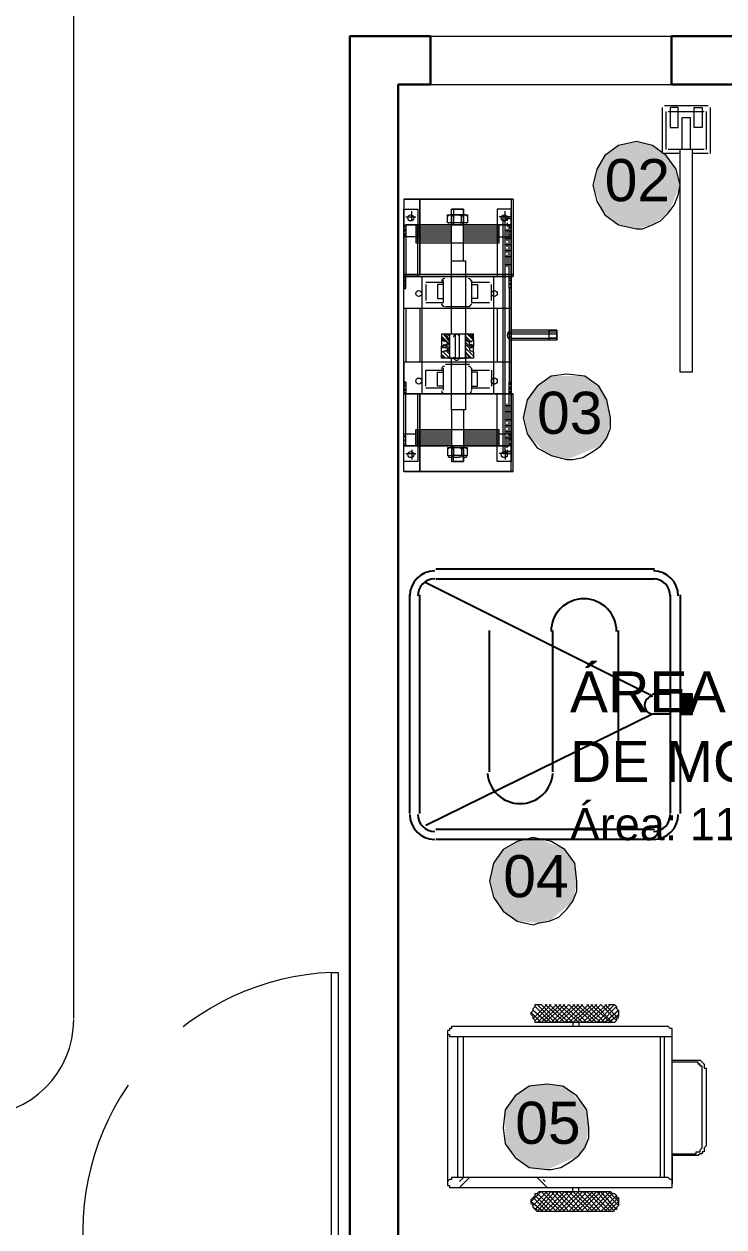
# Model space of a CAD drawing. Header units: metres. Extents: x 5 to 242, y -3 to 162.
# Drawn here: x 191.675 to 193.851, y 101.023 to 104.762 of the extents above; entities that cross this region are included whole.
import ezdxf

# ---------------------------------------------------------------- set-up
doc = ezdxf.new("R2010")
doc.units = ezdxf.units.M
doc.linetypes.add('IMPORT-Dashed _3_', pattern=[0.75, 0.5, -0.25])
doc.layers.add('1053_ARQ_BASE_MATADOURO_dwg', color=7, linetype='Continuous', lineweight=5, true_color=0x767676)
for name, color, linetype, lineweight in [('A-ESQ-PORTAS', 7, 'Continuous', 20), ('A-PAREDE', 7, 'Continuous', 30), ('A-PISO', 7, 'Continuous', 5), ('A-PROJEÇÃO', 7, 'IMPORT-Dashed _3_', 15), ('A-TEXTO1', 7, 'Continuous', 5), ('A-VISTA03', 7, 'Continuous', 9), ('PDF_Equip', 7, 'Continuous', 5), ('PDF_equip 1020', 7, 'Continuous', 5), ('PDF_EQUIPAMENTOS', 7, 'Continuous', 5), ('PDF_Text', 7, 'Continuous', 5)]:
    doc.layers.add(name, color=color, linetype=linetype, lineweight=lineweight)
doc.styles.add('Arial_15', font='arial.ttf', dxfattribs={"height": 0.1308})
doc.styles.add('Arial_2', font='arial.ttf', dxfattribs={"height": 0.1275})
doc.styles.add('Arial_3', font='arial.ttf', dxfattribs={"height": 0.1})

# ---------------------------------------------------------------- blocks, each defined once
blk = doc.blocks.new('1053_ARQ_BASE_MATADOURO_dwg_p1-4039614-TÉRREO 1_20')
at = {"layer": 'A-ESQ-PORTAS', "color": 253, "true_color": 0xaaaaaa, "flags": 128}
for points in [[(171.8782, 297.3746), (171.8782, 297.3446), (171.9133, 297.3446), (171.8782, 297.3446)], [(171.9133, 297.3446), (171.9133, 297.3346), (171.9233, 297.3346), (171.9233, 297.3446), (172.0282, 297.3446), (172.0282, 297.3746)], [(171.8782, 296.5146), (171.8782, 296.5446), (171.9133, 296.5446), (171.9133, 296.5546), (171.9233, 296.5546), (171.9233, 296.5446), (172.0282, 296.5446), (172.0282, 296.5146)]]:
    blk.add_lwpolyline(points, dxfattribs=at)
blk.add_lwpolyline([(171.0382, 297.3377), (171.8782, 297.3377), (171.8782, 297.3177), (171.0382, 297.3177)], close=True, dxfattribs=at)
at = {"layer": 'A-ESQ-PORTAS', "color": 253, "true_color": 0xaaaaaa}
for start, end in [(0, 180), (180, 0)]:
    blk.add_arc((171.8769, 297.3414), 0.003, start, end, dxfattribs=at)
at = {"layer": 'A-PISO', "color": 253, "true_color": 0xaaaaaa}
blk.add_line((172.0282, 297.3446), (172.0282, 296.5446), dxfattribs=at)
at = {"layer": 'A-PROJEÇÃO', "color": 253, "true_color": 0xaaaaaa}
for p, q in [((171.8782, 297.3446), (171.8782, 296.5446)), ((171.9032, 297.3446), (171.9032, 296.5446))]:
    blk.add_line(p, q, dxfattribs=at)
blk.add_arc((171.8447, 297.351), 0.807, 182.3587, 272.3818, dxfattribs=at)
blk = doc.blocks.new('1053_ARQ_BASE_MATADOURO_dwg_arq geral tgov-4039641-TÉRREO 1_20')
at = {"layer": 'A-PAREDE', "color": 253, "true_color": 0xaaaaaa, "flags": 128}
blk.add_lwpolyline([(36.7296, 17.6382), (38.1796, 17.6382), (38.1796, 16.9932), (38.3296, 16.9932), (38.3296, 17.7882), (36.7296, 17.7882), (36.2296, 17.7882), (36.2296, 21.3882), (36.3296, 21.3882), (36.3296, 21.5382), (36.0796, 21.5382), (36.0796, 17.6382)], dxfattribs=at)
blk.add_lwpolyline([(42.6296, 17.6382), (42.6296, 17.7882), (39.4796, 17.7882), (39.4796, 21.3882), (41.7796, 21.3882), (41.7796, 21.5382), (37.0796, 21.5382), (37.0796, 21.3882), (39.3296, 21.3882), (39.3296, 17.7882), (39.3296, 17.6382)], close=True, dxfattribs=at)
at = {"layer": 'A-VISTA03', "color": 253, "true_color": 0xaaaaaa}
for p, q in [((36.3296, 21.5382), (37.0796, 21.5382)), ((36.3296, 21.3882), (37.0796, 21.3882))]:
    blk.add_line(p, q, dxfattribs=at)
at = {"rotation": 269.9999999999996}
blk.add_blockref('1053_ARQ_BASE_MATADOURO_dwg_p1-4039614-TÉRREO 1_20', (-261.295, 189.6664), dxfattribs=at)
at = {"layer": 'A-TEXTO1', "attachment_point": 1, "line_spacing_factor": 0.941778}
for s, insert, char_height, width, style in [('ÁREA DE COZIMENTO', (36.7634, 19.5636), 0.1275, 2.266488, 'Arial_2'), ('DE MOCOTÓ E CABEÇAS', (36.7634, 19.3476), 0.1275, 2.586481, 'Arial_2'), ('Área: 11.16m²', (36.7634, 19.139), 0.1, 1.057761, 'Arial_3')]:
    blk.add_mtext(s, dxfattribs=dict(at, insert=insert, char_height=char_height, width=width, style=style))
blk = doc.blocks.new('1053_ARQ_BASE_MATADOURO_dwg_ARQ GALPAO TGOV-4039645-TÉRREO 1_20')
at = {"layer": 'PDF_Text', "true_color": 0xe2e2e2}
h = blk.add_hatch(color=254, dxfattribs=at)
h.paths.add_polyline_path([(-5.3725, 8.1591), (-5.2736, 8.2024), (-5.255, 8.2271), (-5.2427, 8.2889), (-5.2489, 8.3446), (-5.2983, 8.4011), (-5.323, 8.4188), (-5.3725, 8.425), (-5.4281, 8.4188), (-5.4714, 8.3879), (-5.5023, 8.3446), (-5.5023, 8.2395), (-5.4541, 8.1838), (-5.4281, 8.1653)])
h.paths.add_polyline_path([(-5.3972, 8.9257), (-5.3601, 8.936), (-5.2921, 8.9937), (-5.2798, 9.0556), (-5.2912, 9.1186), (-5.3169, 9.1545), (-5.3972, 9.1875), (-5.4158, 9.1916), (-5.4652, 9.1792), (-5.5085, 9.1545), (-5.5394, 9.1112), (-5.5518, 9.0556), (-5.5394, 9.0061), (-5.5085, 8.9628), (-5.4652, 8.9319)])
h.paths.add_polyline_path([(-3.3076, 9.9026), (-3.2334, 9.9273), (-3.1778, 10.0077), (-3.1778, 10.0633), (-3.1901, 10.0967), (-3.2148, 10.1313), (-3.2581, 10.1622), (-3.3076, 10.1746), (-3.3632, 10.1622), (-3.4065, 10.1313), (-3.4374, 10.088), (-3.4436, 10.0386), (-3.4374, 9.9829), (-3.4065, 9.9458), (-3.3632, 9.9149)])
h.paths.add_polyline_path([(-5.3107, 10.3662), (-5.2056, 10.4095), (-5.187, 10.4342), (-5.1747, 10.4961), (-5.187, 10.5517), (-5.2118, 10.595), (-5.255, 10.6259), (-5.3601, 10.6259), (-5.4034, 10.595), (-5.4343, 10.5517), (-5.4467, 10.4961), (-5.4343, 10.4466), (-5.3818, 10.391), (-5.3601, 10.3786)])
h.paths.add_polyline_path([(-3.6229, 11.0834), (-3.5734, 11.0958), (-3.4992, 11.1576), (-3.4869, 11.2194), (-3.4931, 11.2689), (-3.524, 11.3121), (-3.5734, 11.3444), (-3.6312, 11.3533), (-3.6723, 11.343), (-3.7156, 11.3121), (-3.7465, 11.2689), (-3.7589, 11.2194), (-3.7465, 11.1699), (-3.7156, 11.1267), (-3.6723, 11.0958), (-3.6312, 11.0855)])
h.paths.add_polyline_path([(-5.0943, 11.0834), (-5.0448, 11.0958), (-4.9954, 11.1328), (-4.9583, 11.2194), (-4.9706, 11.2689), (-5.0016, 11.3121), (-5.0448, 11.343), (-5.0943, 11.3554), (-5.1499, 11.343), (-5.1932, 11.3121), (-5.2179, 11.2689), (-5.2303, 11.2194), (-5.1967, 11.1328), (-5.1932, 11.1267), (-5.1499, 11.0958)])
at = {"layer": 'PDF_Equip', "color": 253, "lineweight": 9, "true_color": 0xaaaaaa}
for p, q in [((-5.4158, 8.629), (-5.3725, 8.6723)), ((-5.3725, 8.6166), (-5.4158, 8.6537)), ((-5.4096, 8.6228), (-5.3601, 8.6723)), ((-5.4034, 8.6166), (-5.3416, 8.6723)), ((-5.3787, 8.6166), (-5.3169, 8.6723)), ((-5.2303, 8.6166), (-5.2921, 8.6723)), ((-5.2921, 8.6166), (-5.2303, 8.6723)), ((-5.2798, 8.6166), (-5.2179, 8.6723)), ((-5.1747, 8.6166), (-5.2365, 8.6723)), ((-5.2365, 8.6166), (-5.1747, 8.6723)), ((-5.1685, 8.6166), (-5.2241, 8.6723)), ((-5.1499, 8.629), (-5.1932, 8.6723)), ((-5.1809, 8.6166), (-5.1499, 8.6413)), ((-5.6816, 8.5919), (-5.6816, 8.1158)), ((-5.6507, 8.5733), (-5.6507, 8.1344)), ((-5.0201, 8.1344), (-5.0201, 8.5733)), ((-5.0077, 8.1344), (-5.0077, 8.5733)), ((-5.3787, 8.122), (-5.3849, 8.1282)), ((-5.3725, 8.0911), (-5.4158, 8.0478)), ((-5.4096, 8.0787), (-5.3601, 8.0293)), ((-5.4034, 8.0849), (-5.3416, 8.0293)), ((-5.3787, 8.0911), (-5.3169, 8.0293)), ((-5.2303, 8.0911), (-5.2921, 8.0293)), ((-5.2921, 8.0911), (-5.2303, 8.0293)), ((-5.2798, 8.0911), (-5.2179, 8.0293)), ((-5.1747, 8.0911), (-5.2365, 8.0293)), ((-5.2365, 8.0911), (-5.1747, 8.0293)), ((-5.1685, 8.0849), (-5.2241, 8.0293)), ((-5.4158, 8.0726), (-5.3725, 8.0293)), ((-5.4158, 8.0416), (-5.4034, 8.0355)), ((-5.1499, 8.0726), (-5.1932, 8.0293)), ((-5.1561, 8.0416), (-5.1623, 8.0355))]:
    blk.add_line(p, q, dxfattribs=at)
at = {"layer": 'PDF_Equip', "color": 253, "lineweight": 9, "true_color": 0xaaaaaa, "flags": 128}
for points in [[(-5.1809, 8.6723), (-5.1747, 8.6723), (-5.1685, 8.6723), (-5.1623, 8.6723), (-5.1561, 8.6661), (-5.1561, 8.6599), (-5.1499, 8.6537), (-5.1499, 8.6475), (-5.1499, 8.6413), (-5.1499, 8.6352), (-5.1561, 8.629), (-5.1561, 8.6228), (-5.1623, 8.6166), (-5.1685, 8.6166), (-5.1747, 8.6166), (-5.1809, 8.6166), (-5.3911, 8.6166), (-5.3972, 8.6166), (-5.4034, 8.6166), (-5.4096, 8.6166), (-5.4096, 8.6228), (-5.4158, 8.629), (-5.4158, 8.6352), (-5.422, 8.6413), (-5.422, 8.6475), (-5.4158, 8.6537), (-5.4158, 8.6599), (-5.4096, 8.6661), (-5.4096, 8.6723), (-5.4034, 8.6723), (-5.3972, 8.6723), (-5.3911, 8.6723), (-5.3354, 8.6166), (-5.2736, 8.6723)], [(-5.3292, 8.6723), (-5.3911, 8.6166), (-5.422, 8.6475)], [(-5.187, 8.6723), (-5.2489, 8.6166), (-5.3045, 8.6723), (-5.3601, 8.6166), (-5.4096, 8.6661)], [(-5.286, 8.6723), (-5.3478, 8.6166), (-5.4034, 8.6723)], [(-5.2612, 8.6723), (-5.3169, 8.6166), (-5.3787, 8.6723)], [(-5.2427, 8.6723), (-5.3045, 8.6166), (-5.3663, 8.6723)], [(-5.3478, 8.6723), (-5.2921, 8.6166), (-5.2921, 8.6042)], [(-5.3354, 8.6723), (-5.2736, 8.6166), (-5.2736, 8.6042)], [(-5.1561, 8.6228), (-5.2056, 8.6723), (-5.2612, 8.6166), (-5.323, 8.6723)], [(-5.1623, 8.6723), (-5.2179, 8.6166), (-5.2798, 8.6723)], [(-5.1561, 8.6661), (-5.2056, 8.6166), (-5.2674, 8.6723)], [(-5.1499, 8.6537), (-5.1932, 8.6166), (-5.2489, 8.6723)], [(-5.6445, 8.122), (-5.6322, 8.1344), (-5.6322, 8.5733)], [(-4.983, 8.4991), (-4.9088, 8.4991), (-4.9026, 8.4991), (-4.8965, 8.4991), (-4.8903, 8.493), (-4.8841, 8.4868), (-4.8841, 8.4806), (-4.8841, 8.4744), (-4.8779, 8.4744), (-4.8779, 8.2333), (-4.8841, 8.2271), (-4.8841, 8.2209), (-4.8841, 8.2148), (-4.8903, 8.2148), (-4.8903, 8.2086), (-4.8965, 8.2086), (-4.9026, 8.2024), (-4.9088, 8.2024), (-4.983, 8.2024), (-4.983, 8.1158), (-4.983, 8.5857)], [(-4.983, 8.2086), (-4.9088, 8.2086), (-4.9088, 8.2148), (-4.9026, 8.2148), (-4.8965, 8.2148), (-4.8965, 8.2209), (-4.8903, 8.2271), (-4.8903, 8.2333), (-4.8903, 8.4744), (-4.8903, 8.4806), (-4.8965, 8.4806), (-4.8965, 8.4868), (-4.9026, 8.4868), (-4.9026, 8.493), (-4.9088, 8.493), (-4.983, 8.493)], [(-5.3725, 8.1035), (-5.4034, 8.1344), (-5.6136, 8.1344), (-5.6445, 8.1035)], [(-5.2736, 8.0293), (-5.3354, 8.0911), (-5.3911, 8.0293), (-5.3972, 8.0293), (-5.4034, 8.0293), (-5.4096, 8.0355), (-5.4158, 8.0416), (-5.4158, 8.0478), (-5.422, 8.054), (-5.422, 8.0602), (-5.422, 8.0664), (-5.4158, 8.0726), (-5.4096, 8.0787), (-5.4096, 8.0849), (-5.4034, 8.0849), (-5.3972, 8.0911), (-5.3911, 8.0911), (-5.1809, 8.0911), (-5.1747, 8.0911), (-5.1685, 8.0849), (-5.1623, 8.0849), (-5.1561, 8.0787), (-5.1561, 8.0726), (-5.1499, 8.0726), (-5.1499, 8.0664), (-5.1499, 8.0602), (-5.1499, 8.054), (-5.1499, 8.0478), (-5.1561, 8.0416), (-5.1561, 8.0355), (-5.1623, 8.0355), (-5.1685, 8.0293), (-5.1747, 8.0293), (-5.1809, 8.0293), (-5.3911, 8.0293)], [(-5.3292, 8.0293), (-5.3911, 8.0911), (-5.422, 8.0602), (-5.3849, 8.0293)], [(-5.187, 8.0293), (-5.2489, 8.0911), (-5.3045, 8.0293), (-5.3601, 8.0911), (-5.4096, 8.0355)], [(-5.286, 8.0293), (-5.3478, 8.0911), (-5.4034, 8.0293)], [(-5.2612, 8.0293), (-5.3169, 8.0911), (-5.3787, 8.0293)], [(-5.2427, 8.0293), (-5.3045, 8.0911), (-5.3663, 8.0293)], [(-5.3478, 8.0293), (-5.2921, 8.0911), (-5.2921, 8.1035)], [(-5.3354, 8.0293), (-5.2736, 8.0911), (-5.2736, 8.1035)], [(-5.1561, 8.0787), (-5.2056, 8.0293), (-5.2612, 8.0911), (-5.323, 8.0293)], [(-5.1623, 8.0293), (-5.2179, 8.0911), (-5.2798, 8.0293)], [(-5.1561, 8.0355), (-5.2056, 8.0911), (-5.2674, 8.0293)], [(-5.1499, 8.0478), (-5.1932, 8.0911), (-5.2489, 8.0293)], [(-5.1809, 8.0911), (-5.1499, 8.0602), (-5.1809, 8.0293)]]:
    blk.add_lwpolyline(points, dxfattribs=at)
for points in [[(-4.9954, 8.6042), (-5.6631, 8.6042), (-5.6693, 8.6042), (-5.6693, 8.5981), (-5.6754, 8.5981), (-5.6754, 8.5919), (-5.6816, 8.5919), (-5.6816, 8.5857), (-5.6816, 8.5795), (-5.6754, 8.5795), (-5.6754, 8.5733), (-5.6693, 8.5733), (-5.6631, 8.5733), (-4.9954, 8.5733), (-4.9892, 8.5733), (-4.983, 8.5733), (-4.983, 8.5795), (-4.983, 8.5857), (-4.983, 8.5919), (-4.983, 8.5981), (-4.9892, 8.5981)], [(-4.9954, 8.1344), (-5.6631, 8.1344), (-5.6693, 8.1344), (-5.6693, 8.1282), (-5.6754, 8.1282), (-5.6816, 8.122), (-5.6816, 8.1158), (-5.6816, 8.1097), (-5.6754, 8.1097), (-5.6754, 8.1035), (-5.6693, 8.1035), (-5.6631, 8.1035), (-4.9954, 8.1035), (-4.9892, 8.1035), (-4.983, 8.1035), (-4.983, 8.1097), (-4.983, 8.1158), (-4.983, 8.122), (-4.983, 8.1282), (-4.9892, 8.1282)]]:
    blk.add_lwpolyline(points, close=True, dxfattribs=at)
at = {"layer": 'PDF_equip 1020', "color": 253, "true_color": 0xaaaaaa}
for p, q in [((-5.0139, 11.3183), (-5.0139, 11.4605)), ((-5.0077, 11.4667), (-4.8717, 11.4667)), ((-5.0016, 11.3307), (-5.0016, 11.4482)), ((-4.9954, 11.4482), (-4.8841, 11.4482)), ((-4.8779, 11.4482), (-4.8779, 11.3307)), ((-4.8655, 11.4605), (-4.8655, 11.3183)), ((-4.8841, 11.3307), (-4.9954, 11.3307)), ((-4.9583, 11.3183), (-5.0077, 11.3183)), ((-4.8717, 11.3183), (-4.9212, 11.3183)), ((-5.6631, 11.1452), (-5.6693, 11.1452)), ((-5.4838, 11.1761), (-5.4838, 10.9412)), ((-5.8115, 11.1205), (-5.7805, 11.1205)), ((-5.7929, 11.1081), (-5.7929, 11.139)), ((-5.626, 11.1267), (-5.6693, 11.1267)), ((-5.6631, 11.1019), (-5.6631, 11.1267)), ((-5.6383, 11.1019), (-5.6383, 11.1267)), ((-5.49, 11.1205), (-5.5209, 11.1205)), ((-5.5085, 10.3848), (-5.5085, 11.1205)), ((-5.5023, 11.1081), (-5.5023, 11.139)), ((-5.5023, 10.3848), (-5.5023, 11.1205)), ((-5.4838, 11.1143), (-5.5023, 11.1143)), ((-5.4962, 11.1205), (-5.4962, 11.1081)), ((-5.8176, 11.0958), (-5.8115, 11.0958)), ((-5.8176, 11.0896), (-5.8115, 11.0896)), ((-5.8176, 11.0648), (-5.8115, 11.071)), ((-5.7805, 11.0896), (-5.6693, 11.0896)), ((-5.7805, 11.0834), (-5.6693, 11.0834)), ((-5.7805, 11.0772), (-5.6693, 11.0772)), ((-5.7805, 11.071), (-5.6693, 11.071)), ((-5.7744, 10.935), (-5.7744, 11.0958)), ((-5.6322, 11.0896), (-5.5209, 11.0896)), ((-5.6322, 11.0834), (-5.5209, 11.0834)), ((-5.6322, 11.0772), (-5.5209, 11.0772)), ((-5.6322, 11.071), (-5.5209, 11.071)), ((-5.5147, 11.0958), (-5.5209, 11.0958)), ((-5.4838, 11.0958), (-5.5023, 11.0958)), ((-5.4962, 11.1019), (-5.4962, 11.0896)), ((-5.4838, 11.0896), (-5.49, 11.0958)), ((-5.4838, 11.0834), (-5.49, 11.0896)), ((-5.7805, 11.0648), (-5.6693, 11.0648)), ((-5.7805, 11.0587), (-5.6693, 11.0587)), ((-5.7805, 11.0525), (-5.6693, 11.0525)), ((-5.7805, 11.0463), (-5.6693, 11.0463)), ((-5.6322, 11.0648), (-5.5209, 11.0648)), ((-5.6322, 11.0587), (-5.5209, 11.0587)), ((-5.6322, 11.0525), (-5.5209, 11.0525)), ((-5.6322, 11.0463), (-5.5209, 11.0463)), ((-5.4838, 11.0525), (-5.5023, 11.0525)), ((-5.4838, 11.0339), (-5.5023, 11.0339)), ((-5.4962, 11.0277), (-5.4962, 11.0401)), ((-5.4838, 11.0648), (-5.49, 11.0648)), ((-5.4838, 11.0154), (-5.5023, 11.0154)), ((-5.4838, 10.9968), (-5.5023, 10.9968)), ((-5.4962, 11.0092), (-5.4962, 11.0216)), ((-5.4838, 10.9721), (-5.5023, 10.9721)), ((-5.7929, 10.935), (-5.7991, 10.935)), ((-5.7805, 10.935), (-5.7867, 10.935)), ((-5.762, 10.935), (-5.762, 10.5702)), ((-5.6136, 10.935), (-5.6878, 10.935)), ((-5.5394, 10.935), (-5.5394, 10.5702)), ((-5.5147, 10.935), (-5.5209, 10.935)), ((-5.4962, 10.935), (-5.5023, 10.935)), ((-5.4838, 10.9288), (-5.49, 10.9288)), ((-5.4838, 10.9226), (-5.49, 10.9226)), ((-5.8115, 10.9103), (-5.8176, 10.9103)), ((-5.8115, 10.9041), (-5.8176, 10.9041)), ((-5.694, 10.9165), (-5.7496, 10.9165)), ((-5.7496, 10.9103), (-5.7496, 10.8608)), ((-5.5518, 10.9165), (-5.6074, 10.9165)), ((-5.5456, 10.8608), (-5.5456, 10.9103)), ((-5.8115, 10.8361), (-5.8115, 10.6692)), ((-5.7682, 10.8361), (-5.7682, 10.6692)), ((-5.6878, 10.8423), (-5.6136, 10.8423)), ((-5.5271, 10.8361), (-5.5271, 10.6692)), ((-5.7002, 10.7495), (-5.6754, 10.7248)), ((-5.694, 10.7557), (-5.6754, 10.731)), ((-5.6878, 10.7557), (-5.6754, 10.7372)), ((-5.6569, 10.6815), (-5.6569, 10.7557)), ((-5.6569, 10.6877), (-5.6569, 10.7495)), ((-5.6445, 10.6815), (-5.6445, 10.7557)), ((-5.6445, 10.6877), (-5.6445, 10.7495)), ((-5.626, 10.7495), (-5.6074, 10.731)), ((-5.6074, 10.7557), (-5.6013, 10.7434)), ((-5.3416, 10.7557), (-5.4962, 10.7557)), ((-5.3416, 10.7619), (-5.4838, 10.7619)), ((-5.694, 10.7248), (-5.6754, 10.7063)), ((-5.6878, 10.7248), (-5.6754, 10.7124)), ((-5.6878, 10.7063), (-5.6754, 10.6939)), ((-5.626, 10.731), (-5.6074, 10.7124)), ((-5.6878, 10.663), (-5.6136, 10.663)), ((-5.626, 10.6877), (-5.6198, 10.6815)), ((-5.694, 10.5826), (-5.694, 10.6506)), ((-5.6074, 10.6506), (-5.6074, 10.5826)), ((-5.6074, 10.6444), (-5.5518, 10.6444)), ((-5.5456, 10.6444), (-5.5456, 10.595)), ((-5.8115, 10.6073), (-5.8176, 10.6073)), ((-5.8115, 10.6012), (-5.8176, 10.6012)), ((-5.8115, 10.595), (-5.8176, 10.595)), ((-5.694, 10.5888), (-5.7496, 10.5888)), ((-5.5518, 10.5888), (-5.6074, 10.5888)), ((-5.4838, 10.595), (-5.49, 10.5888)), ((-5.4838, 10.5888), (-5.49, 10.5826)), ((-5.6136, 10.5702), (-5.6878, 10.5702)), ((-5.5147, 10.5702), (-5.5209, 10.5702)), ((-5.4838, 10.5332), (-5.5023, 10.5332)), ((-5.4838, 10.5146), (-5.5023, 10.5146)), ((-5.4838, 10.4899), (-5.5023, 10.4899)), ((-5.4838, 10.4713), (-5.5023, 10.4713)), ((-5.4962, 10.4651), (-5.4962, 10.4775)), ((-5.7805, 10.4528), (-5.6693, 10.4528)), ((-5.7805, 10.4466), (-5.6693, 10.4466)), ((-5.7805, 10.4404), (-5.6693, 10.4404)), ((-5.7805, 10.4342), (-5.6693, 10.4342)), ((-5.6322, 10.4528), (-5.5209, 10.4528)), ((-5.6322, 10.4466), (-5.5209, 10.4466)), ((-5.6322, 10.4404), (-5.5209, 10.4404)), ((-5.6322, 10.4342), (-5.5209, 10.4342)), ((-5.4838, 10.4528), (-5.5023, 10.4528)), ((-5.4962, 10.4466), (-5.4962, 10.459)), ((-5.4838, 10.4404), (-5.49, 10.4404)), ((-5.8176, 10.4157), (-5.8115, 10.4157)), ((-5.7929, 10.3971), (-5.7929, 10.3662)), ((-5.7805, 10.4281), (-5.6693, 10.4281)), ((-5.7805, 10.4219), (-5.6693, 10.4219)), ((-5.7805, 10.4157), (-5.6693, 10.4157)), ((-5.6631, 10.4033), (-5.6631, 10.3786)), ((-5.6383, 10.4033), (-5.6383, 10.3786)), ((-5.6322, 10.4281), (-5.5209, 10.4281)), ((-5.6322, 10.4219), (-5.5209, 10.4219)), ((-5.6322, 10.4157), (-5.5209, 10.4157)), ((-5.4838, 10.4095), (-5.5023, 10.4095)), ((-5.5023, 10.3971), (-5.5023, 10.3662)), ((-5.4962, 10.3971), (-5.4962, 10.3848)), ((-5.8115, 10.3848), (-5.7805, 10.3848)), ((-5.626, 10.3786), (-5.6693, 10.3786)), ((-5.6631, 10.36), (-5.6693, 10.36)), ((-5.49, 10.3848), (-5.5209, 10.3848)), ((-5.4838, 10.391), (-5.5023, 10.391))]:
    blk.add_line(p, q, dxfattribs=at)
at = {"layer": 'PDF_equip 1020', "color": 253, "true_color": 0xaaaaaa, "flags": 128}
for points in [[(-4.9892, 11.3987), (-4.9645, 11.3987), (-4.9645, 11.4605), (-4.9892, 11.4605)], [(-4.8903, 11.3987), (-4.915, 11.3987), (-4.915, 11.4605), (-4.8903, 11.4605)], [(-5.7682, 11.1761), (-5.8176, 11.1761), (-5.8176, 10.9412), (-5.7682, 10.9412), (-5.7682, 11.1761), (-5.7682, 10.9412)], [(-5.8176, 11.0587), (-5.8176, 11.1452), (-5.7744, 11.1452), (-5.7744, 11.0587)], [(-5.4838, 11.0587), (-5.4838, 11.1452), (-5.5271, 11.1452), (-5.5271, 11.0587)], [(-5.6816, 11.1019), (-5.6816, 11.1267), (-5.6198, 11.1267), (-5.6198, 11.1019)], [(-5.4838, 11.1205), (-5.5085, 11.1205), (-5.4838, 11.1205), (-5.4838, 10.7681)], [(-5.7805, 11.0958), (-5.7805, 11.0401), (-5.5209, 11.0401), (-5.5209, 11.0958)], [(-5.5271, 11.0958), (-5.7744, 11.0958)], [(-5.7002, 10.7372), (-5.7002, 10.7186), (-5.6816, 10.7248), (-5.6816, 10.731)], [(-5.7002, 10.7001), (-5.7002, 10.7186), (-5.6816, 10.7124), (-5.6816, 10.7063)], [(-5.6013, 10.6877), (-5.626, 10.7124)], [(-5.7682, 10.3291), (-5.8176, 10.3291), (-5.8176, 10.5702), (-5.7682, 10.5702), (-5.7682, 10.3291), (-5.7682, 10.5702)], [(-5.4838, 10.4466), (-5.4838, 10.36), (-5.5271, 10.36), (-5.5271, 10.4466)], [(-5.49, 10.4466), (-5.4838, 10.4466)], [(-5.6816, 10.4033), (-5.6816, 10.3786), (-5.6198, 10.3786), (-5.6198, 10.4033)]]:
    blk.add_lwpolyline(points, close=True, dxfattribs=at)
for points in [[(-4.9521, 11.3307), (-4.9521, 11.4296), (-4.9274, 11.4296), (-4.9274, 11.3307)], [(-4.9212, 11.3307), (-4.9212, 10.6383), (-4.9583, 10.6383), (-4.9583, 11.3307)], [(-5.4776, 11.1761), (-5.8176, 11.1761), (-5.4776, 11.1761), (-5.4776, 10.935), (-5.4776, 10.9412), (-5.8176, 10.9412), (-5.8176, 10.935), (-5.4776, 10.935)], [(-5.6322, 10.9845), (-5.6322, 11.1452), (-5.6322, 11.0958), (-5.6693, 11.0958), (-5.626, 11.0958), (-5.6198, 11.0958), (-5.6136, 11.0958)], [(-5.6693, 10.9845), (-5.6693, 11.1452), (-5.6322, 11.1452), (-5.6631, 11.1452), (-5.6631, 11.0958)], [(-5.49, 10.8979), (-5.49, 10.935), (-5.49, 11.0587), (-5.49, 11.0958), (-5.5271, 11.0958), (-5.4838, 11.0958), (-5.4838, 11.0587), (-5.49, 11.0587), (-5.4838, 11.0587), (-5.4838, 10.935), (-5.4838, 10.5702), (-5.8176, 10.5702), (-5.8176, 10.935), (-5.8176, 11.0587), (-5.8176, 11.0958), (-5.7744, 11.0958), (-5.8115, 11.0958), (-5.8115, 11.0587), (-5.8176, 11.0587), (-5.8115, 11.0648)], [(-5.8115, 11.0834), (-5.8176, 11.0772), (-5.8115, 11.0772)], [(-5.7682, 11.0958), (-5.762, 11.0958), (-5.7558, 11.0958)], [(-5.7682, 11.0896), (-5.762, 11.0896), (-5.7558, 11.0896)], [(-5.7682, 11.0834), (-5.762, 11.0834), (-5.7558, 11.0834)], [(-5.7682, 11.0772), (-5.762, 11.0772), (-5.7558, 11.0772)], [(-5.7682, 11.071), (-5.762, 11.071), (-5.7558, 11.071)], [(-5.7496, 11.0958), (-5.7434, 11.0958), (-5.7373, 11.0958)], [(-5.7496, 11.0896), (-5.7434, 11.0896), (-5.7373, 11.0896)], [(-5.7496, 11.0834), (-5.7434, 11.0834), (-5.7373, 11.0834)], [(-5.7496, 11.0772), (-5.7434, 11.0772), (-5.7373, 11.0772)], [(-5.7496, 11.071), (-5.7434, 11.071), (-5.7373, 11.071)], [(-5.7311, 11.0958), (-5.7249, 11.0958), (-5.7187, 11.0958)], [(-5.7311, 11.0896), (-5.7249, 11.0896), (-5.7187, 11.0896)], [(-5.7311, 11.0834), (-5.7249, 11.0834), (-5.7187, 11.0834)], [(-5.7311, 11.0772), (-5.7249, 11.0772), (-5.7187, 11.0772)], [(-5.7311, 11.071), (-5.7249, 11.071), (-5.7187, 11.071)], [(-5.7064, 11.0958), (-5.7002, 11.0958), (-5.694, 11.0958)], [(-5.7064, 11.0896), (-5.7002, 11.0896), (-5.694, 11.0896)], [(-5.7064, 11.0834), (-5.7002, 11.0834), (-5.694, 11.0834)], [(-5.7064, 11.0772), (-5.7002, 11.0772), (-5.694, 11.0772)], [(-5.7064, 11.071), (-5.7002, 11.071), (-5.694, 11.071)], [(-5.6878, 11.0958), (-5.6816, 11.0958), (-5.6754, 11.0958)], [(-5.6878, 11.0896), (-5.6816, 11.0896), (-5.6754, 11.0896)], [(-5.6878, 11.0834), (-5.6816, 11.0834), (-5.6754, 11.0834)], [(-5.6878, 11.0772), (-5.6816, 11.0772), (-5.6754, 11.0772)], [(-5.6878, 11.071), (-5.6816, 11.071), (-5.6754, 11.071)], [(-5.626, 11.0896), (-5.6198, 11.0896), (-5.6136, 11.0896)], [(-5.626, 11.0834), (-5.6198, 11.0834), (-5.6136, 11.0834)], [(-5.626, 11.0772), (-5.6198, 11.0772), (-5.6136, 11.0772)], [(-5.626, 11.071), (-5.6198, 11.071), (-5.6136, 11.071)], [(-5.6074, 11.0958), (-5.6013, 11.0958), (-5.5951, 11.0958), (-5.5889, 11.0958)], [(-5.6074, 11.0896), (-5.6013, 11.0896), (-5.5951, 11.0896), (-5.5889, 11.0896)], [(-5.6074, 11.0834), (-5.6013, 11.0834), (-5.5951, 11.0834), (-5.5889, 11.0834)], [(-5.6074, 11.0772), (-5.6013, 11.0772), (-5.5951, 11.0772), (-5.5889, 11.0772)], [(-5.6074, 11.071), (-5.6013, 11.071), (-5.5951, 11.071), (-5.5889, 11.071)], [(-5.5827, 11.0958), (-5.5765, 11.0958), (-5.5703, 11.0958)], [(-5.5827, 11.0896), (-5.5765, 11.0896), (-5.5703, 11.0896)], [(-5.5827, 11.0834), (-5.5765, 11.0834), (-5.5703, 11.0834)], [(-5.5827, 11.0772), (-5.5765, 11.0772), (-5.5703, 11.0772)], [(-5.5827, 11.071), (-5.5765, 11.071), (-5.5703, 11.071)], [(-5.5642, 11.0958), (-5.558, 11.0958), (-5.5518, 11.0958)], [(-5.5642, 11.0896), (-5.558, 11.0896), (-5.5518, 11.0896)], [(-5.5642, 11.0834), (-5.558, 11.0834), (-5.5518, 11.0834)], [(-5.5642, 11.0772), (-5.558, 11.0772), (-5.5518, 11.0772)], [(-5.5642, 11.071), (-5.558, 11.071), (-5.5518, 11.071)], [(-5.5456, 11.0958), (-5.5394, 11.0958), (-5.5332, 11.0958), (-5.5271, 11.0958), (-5.5271, 10.935)], [(-5.5456, 11.0896), (-5.5394, 11.0896), (-5.5332, 11.0896), (-5.5271, 11.0896)], [(-5.5456, 11.0834), (-5.5394, 11.0834), (-5.5332, 11.0834), (-5.5271, 11.0834)], [(-5.5456, 11.0772), (-5.5394, 11.0772), (-5.5332, 11.0772), (-5.5271, 11.0772)], [(-5.5456, 11.071), (-5.5394, 11.071), (-5.5332, 11.071), (-5.5271, 11.071)], [(-5.4838, 11.071), (-5.49, 11.0772), (-5.4838, 11.0772), (-5.5023, 11.0772)], [(-5.4962, 11.0463), (-5.4962, 11.0648), (-5.4962, 11.0834)], [(-5.8115, 11.0587), (-5.8115, 10.935), (-5.49, 10.935), (-5.4838, 10.935), (-5.8176, 10.935), (-5.8115, 10.935), (-5.8176, 10.9288)], [(-5.7682, 11.0648), (-5.762, 11.0648), (-5.7558, 11.0648)], [(-5.7682, 11.0587), (-5.762, 11.0587), (-5.7558, 11.0587)], [(-5.7682, 11.0525), (-5.762, 11.0525), (-5.7558, 11.0525)], [(-5.7682, 11.0463), (-5.762, 11.0463), (-5.7558, 11.0463)], [(-5.7496, 11.0648), (-5.7434, 11.0648), (-5.7373, 11.0648)], [(-5.7496, 11.0587), (-5.7434, 11.0587), (-5.7373, 11.0587)], [(-5.7496, 11.0525), (-5.7434, 11.0525), (-5.7373, 11.0525)], [(-5.7496, 11.0463), (-5.7434, 11.0463), (-5.7373, 11.0463)], [(-5.7311, 11.0648), (-5.7249, 11.0648), (-5.7187, 11.0648)], [(-5.7311, 11.0587), (-5.7249, 11.0587), (-5.7187, 11.0587)], [(-5.7311, 11.0525), (-5.7249, 11.0525), (-5.7187, 11.0525)], [(-5.7311, 11.0463), (-5.7249, 11.0463), (-5.7187, 11.0463)], [(-5.7064, 11.0648), (-5.7002, 11.0648), (-5.694, 11.0648)], [(-5.7064, 11.0587), (-5.7002, 11.0587), (-5.694, 11.0587)], [(-5.7064, 11.0525), (-5.7002, 11.0525), (-5.694, 11.0525)], [(-5.7064, 11.0463), (-5.7002, 11.0463), (-5.694, 11.0463)], [(-5.6878, 11.0648), (-5.6816, 11.0648), (-5.6754, 11.0648)], [(-5.6878, 11.0587), (-5.6816, 11.0587), (-5.6754, 11.0587)], [(-5.6878, 11.0525), (-5.6816, 11.0525), (-5.6754, 11.0525)], [(-5.6878, 11.0463), (-5.6816, 11.0463), (-5.6754, 11.0463)], [(-5.626, 11.0648), (-5.6198, 11.0648), (-5.6136, 11.0648)], [(-5.626, 11.0587), (-5.6198, 11.0587), (-5.6136, 11.0587)], [(-5.626, 11.0525), (-5.6198, 11.0525), (-5.6136, 11.0525)], [(-5.626, 11.0463), (-5.6198, 11.0463), (-5.6136, 11.0463)], [(-5.6074, 11.0648), (-5.6013, 11.0648), (-5.5951, 11.0648), (-5.5889, 11.0648)], [(-5.6074, 11.0587), (-5.6013, 11.0587), (-5.5951, 11.0587), (-5.5889, 11.0587)], [(-5.6074, 11.0525), (-5.6013, 11.0525), (-5.5951, 11.0525), (-5.5889, 11.0525)], [(-5.6074, 11.0463), (-5.6013, 11.0463), (-5.5951, 11.0463), (-5.5889, 11.0463)], [(-5.5827, 11.0648), (-5.5765, 11.0648), (-5.5703, 11.0648)], [(-5.5827, 11.0587), (-5.5765, 11.0587), (-5.5703, 11.0587)], [(-5.5827, 11.0525), (-5.5765, 11.0525), (-5.5703, 11.0525)], [(-5.5827, 11.0463), (-5.5765, 11.0463), (-5.5703, 11.0463)], [(-5.5642, 11.0648), (-5.558, 11.0648), (-5.5518, 11.0648)], [(-5.5642, 11.0587), (-5.558, 11.0587), (-5.5518, 11.0587)], [(-5.5642, 11.0525), (-5.558, 11.0525), (-5.5518, 11.0525)], [(-5.5642, 11.0463), (-5.558, 11.0463), (-5.5518, 11.0463)], [(-5.5456, 11.0648), (-5.5394, 11.0648), (-5.5332, 11.0648), (-5.5271, 11.0648)], [(-5.5456, 11.0587), (-5.5394, 11.0587), (-5.5332, 11.0587), (-5.5271, 11.0587)], [(-5.5456, 11.0525), (-5.5394, 11.0525), (-5.5332, 11.0525), (-5.5271, 11.0525)], [(-5.5456, 11.0463), (-5.5394, 11.0463), (-5.5332, 11.0463), (-5.5271, 11.0463)], [(-5.4962, 10.9659), (-5.4962, 10.9845), (-5.4962, 11.003)], [(-5.6693, 10.7557), (-5.6693, 10.9845), (-5.626, 10.9845), (-5.626, 10.7557), (-5.626, 10.6815), (-5.626, 10.5208), (-5.6693, 10.5208), (-5.6693, 10.6815)], [(-5.4838, 10.8361), (-5.8176, 10.8361), (-5.8176, 10.935), (-5.4838, 10.935), (-5.4838, 10.8361), (-5.8176, 10.8361)], [(-5.8176, 10.4466), (-5.7744, 10.4466), (-5.7744, 10.36), (-5.8176, 10.36), (-5.8176, 10.4466), (-5.8176, 10.5702), (-5.8176, 10.6073), (-5.8115, 10.6073), (-5.8115, 10.5702), (-5.7744, 10.5702), (-5.8176, 10.5702), (-5.8176, 10.935), (-5.8176, 10.8979), (-5.8115, 10.8979), (-5.8176, 10.8979)], [(-5.8115, 10.8979), (-5.8115, 10.935), (-5.7744, 10.935), (-5.8176, 10.935)], [(-5.8176, 10.9165), (-5.8115, 10.9226), (-5.8176, 10.9226)], [(-5.7496, 10.8546), (-5.694, 10.8546), (-5.694, 10.9226)], [(-5.6074, 10.9226), (-5.6074, 10.8546), (-5.5518, 10.8546)], [(-5.49, 10.935), (-5.5271, 10.935), (-5.4838, 10.935)], [(-5.4838, 10.5702), (-5.4838, 10.935), (-5.4838, 10.8979), (-5.49, 10.8979), (-5.4838, 10.9041)], [(-5.694, 10.9103), (-5.7125, 10.9103), (-5.7125, 10.867), (-5.694, 10.867)], [(-5.6074, 10.9103), (-5.5889, 10.9103), (-5.5889, 10.867), (-5.6074, 10.867)], [(-5.4838, 10.9165), (-5.49, 10.9103), (-5.4838, 10.9103)], [(-5.4838, 10.8979), (-5.49, 10.8979), (-5.49, 10.6073), (-5.4838, 10.6073), (-5.49, 10.6012), (-5.4838, 10.6012)], [(-5.6136, 10.7248), (-5.6136, 10.731), (-5.6013, 10.7372), (-5.6013, 10.7557), (-5.7002, 10.7557), (-5.7002, 10.7372), (-5.6816, 10.731), (-5.6816, 10.7248), (-5.7002, 10.7186), (-5.6816, 10.7124), (-5.6816, 10.7063)], [(-5.7002, 10.7434), (-5.6816, 10.731), (-5.6754, 10.7186)], [(-5.6816, 10.7557), (-5.6754, 10.7495), (-5.6754, 10.7557), (-5.6754, 10.6815), (-5.626, 10.6815), (-5.626, 10.7557), (-5.6754, 10.7557), (-5.6754, 10.6815), (-5.694, 10.7001), (-5.6754, 10.6815)], [(-5.626, 10.7372), (-5.6136, 10.731), (-5.626, 10.7434)], [(-5.6136, 10.7124), (-5.6136, 10.7063), (-5.6013, 10.7001), (-5.6013, 10.7186), (-5.6136, 10.7248), (-5.6136, 10.731), (-5.6013, 10.7372), (-5.6013, 10.7186), (-5.6136, 10.7124), (-5.626, 10.7248)], [(-5.6136, 10.7557), (-5.6013, 10.7372), (-5.6198, 10.7557)], [(-5.3416, 10.7372), (-5.3416, 10.7434), (-5.3416, 10.7681), (-5.3416, 10.7372), (-5.4838, 10.7372), (-5.4838, 10.3848), (-5.5085, 10.3848), (-5.4838, 10.3848), (-5.4838, 10.7434), (-5.3416, 10.7434), (-5.3663, 10.7434)], [(-5.3663, 10.7372), (-5.3663, 10.7681), (-5.3416, 10.7681), (-5.4838, 10.7681)], [(-5.6878, 10.7124), (-5.7002, 10.7186), (-5.694, 10.7124)], [(-5.6013, 10.7186), (-5.6136, 10.7124), (-5.6136, 10.7063), (-5.6013, 10.7001), (-5.6013, 10.6815), (-5.7002, 10.6815), (-5.7002, 10.7001), (-5.6816, 10.7063), (-5.6754, 10.7001)], [(-5.6074, 10.6815), (-5.626, 10.7001), (-5.6136, 10.6815)], [(-5.6074, 10.7248), (-5.6013, 10.7186), (-5.6136, 10.7248), (-5.6013, 10.7124)], [(-5.4838, 10.6692), (-5.8176, 10.6692), (-5.8176, 10.5702), (-5.4838, 10.5702), (-5.4838, 10.6692), (-5.8176, 10.6692)], [(-5.6878, 10.6815), (-5.7002, 10.6939), (-5.694, 10.6815)], [(-5.7496, 10.595), (-5.7496, 10.6444), (-5.694, 10.6444)], [(-5.694, 10.595), (-5.7125, 10.595), (-5.7125, 10.6383), (-5.694, 10.6383)], [(-5.6074, 10.595), (-5.5889, 10.595), (-5.5889, 10.6383), (-5.6074, 10.6383)], [(-5.8115, 10.5888), (-5.8176, 10.5826), (-5.8115, 10.5826)], [(-5.4838, 10.3291), (-5.4838, 10.5702), (-5.5271, 10.5702), (-5.49, 10.5702), (-5.49, 10.6073), (-5.4838, 10.6073), (-5.4838, 10.5702), (-5.4838, 10.4466), (-5.4838, 10.4095), (-5.5271, 10.4095), (-5.49, 10.4095), (-5.49, 10.4466), (-5.49, 10.5702), (-5.4838, 10.5764), (-5.49, 10.5764)], [(-5.8115, 10.5764), (-5.8176, 10.5702), (-5.8115, 10.5702), (-5.49, 10.5702)], [(-5.8115, 10.4095), (-5.7744, 10.4095), (-5.8176, 10.4095), (-5.8176, 10.4466), (-5.8115, 10.4466), (-5.8115, 10.5702)], [(-5.4776, 10.3291), (-5.8176, 10.3291), (-5.4776, 10.3291), (-5.4776, 10.5702), (-5.8176, 10.5702), (-5.4776, 10.5702)], [(-5.7744, 10.4095), (-5.5271, 10.4095), (-5.7744, 10.4095), (-5.7744, 10.5702), (-5.7805, 10.5702)], [(-5.5456, 10.4095), (-5.5394, 10.4095), (-5.5332, 10.4095), (-5.5271, 10.4095), (-5.5271, 10.5702)], [(-5.6693, 10.5208), (-5.6693, 10.36), (-5.6322, 10.36), (-5.6322, 10.4095), (-5.6693, 10.4095), (-5.626, 10.4095), (-5.6198, 10.4095), (-5.6136, 10.4095)], [(-5.6322, 10.5208), (-5.6322, 10.36), (-5.6631, 10.36), (-5.6631, 10.4095)], [(-5.4962, 10.4837), (-5.4962, 10.5022), (-5.4962, 10.5208), (-5.4962, 10.5393)], [(-5.8176, 10.4095), (-5.8115, 10.4095), (-5.8115, 10.4466)], [(-5.8115, 10.4342), (-5.8176, 10.4404), (-5.8115, 10.4404)], [(-5.5209, 10.4095), (-5.7805, 10.4095), (-5.7805, 10.459), (-5.6693, 10.459)], [(-5.6322, 10.459), (-5.5209, 10.459), (-5.7805, 10.459)], [(-5.7682, 10.459), (-5.762, 10.459), (-5.7558, 10.459)], [(-5.7682, 10.4528), (-5.762, 10.4528), (-5.7558, 10.4528)], [(-5.7682, 10.4466), (-5.762, 10.4466), (-5.7558, 10.4466)], [(-5.7682, 10.4404), (-5.762, 10.4404), (-5.7558, 10.4404)], [(-5.7682, 10.4342), (-5.762, 10.4342), (-5.7558, 10.4342)], [(-5.7496, 10.459), (-5.7434, 10.459), (-5.7373, 10.459)], [(-5.7496, 10.4528), (-5.7434, 10.4528), (-5.7373, 10.4528)], [(-5.7496, 10.4466), (-5.7434, 10.4466), (-5.7373, 10.4466)], [(-5.7496, 10.4404), (-5.7434, 10.4404), (-5.7373, 10.4404)], [(-5.7496, 10.4342), (-5.7434, 10.4342), (-5.7373, 10.4342)], [(-5.7311, 10.459), (-5.7249, 10.459), (-5.7187, 10.459)], [(-5.7311, 10.4528), (-5.7249, 10.4528), (-5.7187, 10.4528)], [(-5.7311, 10.4466), (-5.7249, 10.4466), (-5.7187, 10.4466)], [(-5.7311, 10.4404), (-5.7249, 10.4404), (-5.7187, 10.4404)], [(-5.7311, 10.4342), (-5.7249, 10.4342), (-5.7187, 10.4342)], [(-5.7064, 10.459), (-5.7002, 10.459), (-5.694, 10.459)], [(-5.7064, 10.4528), (-5.7002, 10.4528), (-5.694, 10.4528)], [(-5.7064, 10.4466), (-5.7002, 10.4466), (-5.694, 10.4466)], [(-5.7064, 10.4404), (-5.7002, 10.4404), (-5.694, 10.4404)], [(-5.7064, 10.4342), (-5.7002, 10.4342), (-5.694, 10.4342)], [(-5.6878, 10.459), (-5.6816, 10.459), (-5.6754, 10.459)], [(-5.6878, 10.4528), (-5.6816, 10.4528), (-5.6754, 10.4528)], [(-5.6878, 10.4466), (-5.6816, 10.4466), (-5.6754, 10.4466)], [(-5.6878, 10.4404), (-5.6816, 10.4404), (-5.6754, 10.4404)], [(-5.6878, 10.4342), (-5.6816, 10.4342), (-5.6754, 10.4342)], [(-5.626, 10.459), (-5.6198, 10.459), (-5.6136, 10.459)], [(-5.626, 10.4528), (-5.6198, 10.4528), (-5.6136, 10.4528)], [(-5.626, 10.4466), (-5.6198, 10.4466), (-5.6136, 10.4466)], [(-5.626, 10.4404), (-5.6198, 10.4404), (-5.6136, 10.4404)], [(-5.626, 10.4342), (-5.6198, 10.4342), (-5.6136, 10.4342)], [(-5.6074, 10.459), (-5.6013, 10.459), (-5.5951, 10.459), (-5.5889, 10.459)], [(-5.6074, 10.4528), (-5.6013, 10.4528), (-5.5951, 10.4528), (-5.5889, 10.4528)], [(-5.6074, 10.4466), (-5.6013, 10.4466), (-5.5951, 10.4466), (-5.5889, 10.4466)], [(-5.6074, 10.4404), (-5.6013, 10.4404), (-5.5951, 10.4404), (-5.5889, 10.4404)], [(-5.6074, 10.4342), (-5.6013, 10.4342), (-5.5951, 10.4342), (-5.5889, 10.4342)], [(-5.5827, 10.459), (-5.5765, 10.459), (-5.5703, 10.459)], [(-5.5827, 10.4528), (-5.5765, 10.4528), (-5.5703, 10.4528)], [(-5.5827, 10.4466), (-5.5765, 10.4466), (-5.5703, 10.4466)], [(-5.5827, 10.4404), (-5.5765, 10.4404), (-5.5703, 10.4404)], [(-5.5827, 10.4342), (-5.5765, 10.4342), (-5.5703, 10.4342)], [(-5.5642, 10.459), (-5.558, 10.459), (-5.5518, 10.459)], [(-5.5642, 10.4528), (-5.558, 10.4528), (-5.5518, 10.4528)], [(-5.5642, 10.4466), (-5.558, 10.4466), (-5.5518, 10.4466)], [(-5.5642, 10.4404), (-5.558, 10.4404), (-5.5518, 10.4404)], [(-5.5642, 10.4342), (-5.558, 10.4342), (-5.5518, 10.4342)], [(-5.5456, 10.459), (-5.5394, 10.459), (-5.5332, 10.459), (-5.5271, 10.459)], [(-5.5456, 10.4528), (-5.5394, 10.4528), (-5.5332, 10.4528), (-5.5271, 10.4528)], [(-5.5456, 10.4466), (-5.5394, 10.4466), (-5.5332, 10.4466), (-5.5271, 10.4466)], [(-5.5456, 10.4404), (-5.5394, 10.4404), (-5.5332, 10.4404), (-5.5271, 10.4404)], [(-5.5456, 10.4342), (-5.5394, 10.4342), (-5.5332, 10.4342), (-5.5271, 10.4342)], [(-5.5147, 10.4095), (-5.5209, 10.4095), (-5.5209, 10.459)], [(-5.5023, 10.4342), (-5.4838, 10.4342), (-5.49, 10.4281), (-5.4838, 10.4281)], [(-5.4962, 10.4033), (-5.4962, 10.4219), (-5.4962, 10.4404)], [(-5.8115, 10.4219), (-5.8176, 10.4281), (-5.8115, 10.4281)], [(-5.7682, 10.4281), (-5.762, 10.4281), (-5.7558, 10.4281)], [(-5.7682, 10.4219), (-5.762, 10.4219), (-5.7558, 10.4219)], [(-5.7682, 10.4157), (-5.762, 10.4157), (-5.7558, 10.4157)], [(-5.7682, 10.4095), (-5.762, 10.4095), (-5.7558, 10.4095)], [(-5.7496, 10.4281), (-5.7434, 10.4281), (-5.7373, 10.4281)], [(-5.7496, 10.4219), (-5.7434, 10.4219), (-5.7373, 10.4219)], [(-5.7496, 10.4157), (-5.7434, 10.4157), (-5.7373, 10.4157)], [(-5.7496, 10.4095), (-5.7434, 10.4095), (-5.7373, 10.4095)], [(-5.7311, 10.4281), (-5.7249, 10.4281), (-5.7187, 10.4281)], [(-5.7311, 10.4219), (-5.7249, 10.4219), (-5.7187, 10.4219)], [(-5.7311, 10.4157), (-5.7249, 10.4157), (-5.7187, 10.4157)], [(-5.7311, 10.4095), (-5.7249, 10.4095), (-5.7187, 10.4095)], [(-5.7064, 10.4281), (-5.7002, 10.4281), (-5.694, 10.4281)], [(-5.7064, 10.4219), (-5.7002, 10.4219), (-5.694, 10.4219)], [(-5.7064, 10.4157), (-5.7002, 10.4157), (-5.694, 10.4157)], [(-5.7064, 10.4095), (-5.7002, 10.4095), (-5.694, 10.4095)], [(-5.6878, 10.4281), (-5.6816, 10.4281), (-5.6754, 10.4281)], [(-5.6878, 10.4219), (-5.6816, 10.4219), (-5.6754, 10.4219)], [(-5.6878, 10.4157), (-5.6816, 10.4157), (-5.6754, 10.4157)], [(-5.6878, 10.4095), (-5.6816, 10.4095), (-5.6754, 10.4095)], [(-5.626, 10.4281), (-5.6198, 10.4281), (-5.6136, 10.4281)], [(-5.626, 10.4219), (-5.6198, 10.4219), (-5.6136, 10.4219)], [(-5.626, 10.4157), (-5.6198, 10.4157), (-5.6136, 10.4157)], [(-5.6074, 10.4281), (-5.6013, 10.4281), (-5.5951, 10.4281), (-5.5889, 10.4281)], [(-5.6074, 10.4219), (-5.6013, 10.4219), (-5.5951, 10.4219), (-5.5889, 10.4219)], [(-5.6074, 10.4157), (-5.6013, 10.4157), (-5.5951, 10.4157), (-5.5889, 10.4157)], [(-5.6074, 10.4095), (-5.6013, 10.4095), (-5.5951, 10.4095), (-5.5889, 10.4095)], [(-5.5827, 10.4281), (-5.5765, 10.4281), (-5.5703, 10.4281)], [(-5.5827, 10.4219), (-5.5765, 10.4219), (-5.5703, 10.4219)], [(-5.5827, 10.4157), (-5.5765, 10.4157), (-5.5703, 10.4157)], [(-5.5827, 10.4095), (-5.5765, 10.4095), (-5.5703, 10.4095)], [(-5.5642, 10.4281), (-5.558, 10.4281), (-5.5518, 10.4281)], [(-5.5642, 10.4219), (-5.558, 10.4219), (-5.5518, 10.4219)], [(-5.5642, 10.4157), (-5.558, 10.4157), (-5.5518, 10.4157)], [(-5.5642, 10.4095), (-5.558, 10.4095), (-5.5518, 10.4095)], [(-5.5456, 10.4281), (-5.5394, 10.4281), (-5.5332, 10.4281), (-5.5271, 10.4281)], [(-5.5456, 10.4219), (-5.5394, 10.4219), (-5.5332, 10.4219), (-5.5271, 10.4219)], [(-5.5456, 10.4157), (-5.5394, 10.4157), (-5.5332, 10.4157), (-5.5271, 10.4157)], [(-5.49, 10.4095), (-5.4838, 10.4157), (-5.49, 10.4157)]]:
    blk.add_lwpolyline(points, dxfattribs=at)
at = {"layer": 'PDF_equip 1020', "color": 253, "true_color": 0xaaaaaa}
for centre in [(-5.796, 11.1174), (-5.5054, 11.1174), (-5.7713, 10.8825), (-5.5363, 10.8825), (-5.7713, 10.6104), (-5.5363, 10.6104), (-5.796, 10.3817), (-5.5054, 10.3817)]:
    blk.add_circle(centre, 0.00927, dxfattribs=at)
for centre, radius, start, end in [((-5.6724, 11.1174), 0.00927, 39.0728, 140.9272), ((-5.6538, 11.0927), 0.034, 63.2156, 116.7844), ((-5.6291, 11.1174), 0.00927, 39.0728, 140.9272), ((-5.6724, 11.105), 0.00927, 219.0728, 320.9272), ((-5.6538, 11.1298), 0.034, 243.2156, 296.7844), ((-5.6291, 11.105), 0.00927, 219.0728, 320.9272), ((-5.6909, 10.9196), 0.00927, 89.9999, 180.0001), ((-5.6167, 10.9196), 0.00927, 359.9999, 90.0001), ((-5.6909, 10.8515), 0.00927, 179.9999, 270.0001), ((-5.6167, 10.8515), 0.00927, 269.9999, 0.0001), ((-5.6538, 10.7464), 0.00927, 359.9999, 180.0001), ((-5.481, 10.7528), 0.0156, 100.1851, 262.4642), ((-5.4815, 10.7528), 0.00937, 104.0142, 266.2931), ((-5.6538, 10.6846), 0.00927, 179.9999, 0.0001), ((-5.6909, 10.6475), 0.00927, 89.9999, 180.0001), ((-5.6167, 10.6475), 0.00927, 359.9999, 90.0001), ((-5.6909, 10.5795), 0.00927, 179.9999, 270.0001), ((-5.6167, 10.5795), 0.00927, 269.9999, 0.0001), ((-5.6724, 10.3941), 0.00927, 39.0728, 140.9272), ((-5.6538, 10.3693), 0.034, 63.2156, 116.7844), ((-5.6291, 10.3941), 0.00927, 39.0728, 140.9272), ((-5.6724, 10.3817), 0.00927, 219.0728, 320.9272), ((-5.6538, 10.4064), 0.034, 243.2156, 296.7844), ((-5.6291, 10.3817), 0.00927, 219.0728, 320.9272)]:
    blk.add_arc(centre, radius, start, end, dxfattribs=at)
at = {"layer": 'PDF_EQUIPAMENTOS', "color": 253, "true_color": 0xaaaaaa}
blk.add_line((-6.8439, 8.629), (-6.8439, 13.6429), dxfattribs=at)
at = {"layer": 'PDF_EQUIPAMENTOS', "color": 253, "lineweight": 25, "true_color": 0xaaaaaa}
for p, q in [((-5.7187, 10.0262), (-5.0387, 10.0262)), ((-5.7187, 9.9953), (-5.0387, 9.9953)), ((-5.0448, 9.6305), (-5.7496, 9.9829)), ((-5.7991, 9.2658), (-5.7991, 9.9458)), ((-5.7682, 9.2658), (-5.7682, 9.9458)), ((-4.9892, 9.9458), (-4.9892, 9.2658)), ((-4.9583, 9.9458), (-4.9583, 9.2658)), ((-5.5518, 9.3956), (-5.5518, 9.8345)), ((-5.354, 9.3956), (-5.354, 9.8345)), ((-5.1499, 9.3956), (-5.1499, 9.8345)), ((-4.9892, 9.6367), (-5.0448, 9.6367)), ((-4.9521, 9.5749), (-4.9521, 9.6367)), ((-4.9397, 9.5749), (-4.9397, 9.6367)), ((-4.9336, 9.5749), (-4.9336, 9.6367)), ((-4.9274, 9.5749), (-4.9274, 9.6367)), ((-5.0387, 9.2163), (-5.7187, 9.2163)), ((-5.0387, 9.1854), (-5.7187, 9.1854))]:
    blk.add_line(p, q, dxfattribs=at)
at = {"layer": 'PDF_EQUIPAMENTOS', "color": 253, "lineweight": 25, "true_color": 0xaaaaaa, "flags": 128}
for points in [[(-4.9583, 9.5749), (-4.9212, 9.5749), (-4.9212, 9.6367), (-4.9583, 9.6367)], [(-4.9892, 9.5749), (-5.0448, 9.5749), (-5.7496, 9.2287)]]:
    blk.add_lwpolyline(points, dxfattribs=at)
blk.add_lwpolyline([(-4.9459, 9.6367), (-4.9459, 9.5749)], close=True, dxfattribs=at)
at = {"layer": 'PDF_EQUIPAMENTOS', "color": 253, "lineweight": 25, "true_color": 0xaaaaaa}
for centre, radius, start, end in [((-5.7218, 9.9427), 0.0773, 90, 180), ((-5.7218, 9.9427), 0.0526, 90, 180), ((-5.0417, 9.9427), 0.0773, 360, 90), ((-5.0417, 9.9427), 0.0526, 0, 90), ((-5.2581, 9.8315), 0.102, 360, 180), ((-5.0412, 9.6028), 0.028, 97.4088, 260.5449), ((-5.456, 9.3987), 0.102, 184.4, 355.6), ((-5.7218, 9.2627), 0.0773, 180, 270), ((-5.7218, 9.2627), 0.0526, 180, 270), ((-5.0417, 9.2627), 0.0526, 270, 360), ((-5.0417, 9.2627), 0.0773, 270, 0)]:
    blk.add_arc(centre, radius, start, end, dxfattribs=at)
at = {"layer": 'PDF_EQUIPAMENTOS', "color": 253, "true_color": 0xaaaaaa}
blk.add_arc((-7.1438, 8.6259), 0.2998, 270, 360, dxfattribs=at)
at = {"layer": 'PDF_Text', "color": 253, "true_color": 0xaaaaaa, "flags": 128}
for points in [[(-4.9583, 11.2194), (-4.9706, 11.2689), (-5.0016, 11.3121), (-5.0448, 11.343), (-5.0943, 11.3554), (-5.1499, 11.343), (-5.1932, 11.3121), (-5.2179, 11.2689), (-5.2303, 11.2194), (-5.2179, 11.1699), (-5.1932, 11.1267), (-5.1499, 11.0958), (-5.0943, 11.0834), (-5.0758, 11.0834), (-5.0448, 11.0958), (-5.0201, 11.1081), (-4.9954, 11.1328), (-4.9768, 11.1576), (-4.9645, 11.1885)], [(-5.1747, 10.4961), (-5.187, 10.5517), (-5.2118, 10.595), (-5.255, 10.6259), (-5.3107, 10.6321), (-5.3601, 10.6259), (-5.4034, 10.595), (-5.4343, 10.5517), (-5.4467, 10.4961), (-5.4343, 10.4466), (-5.4034, 10.4033), (-5.3601, 10.3786), (-5.3107, 10.3662), (-5.2921, 10.3662), (-5.2612, 10.3724), (-5.2303, 10.391), (-5.2056, 10.4095), (-5.187, 10.4342), (-5.1747, 10.4651)], [(-5.2798, 9.0556), (-5.286, 9.1112), (-5.3169, 9.1545), (-5.3601, 9.1792), (-5.4158, 9.1916), (-5.4652, 9.1792), (-5.5085, 9.1545), (-5.5394, 9.1112), (-5.5518, 9.0556), (-5.5394, 9.0061), (-5.5085, 8.9628), (-5.4652, 8.9319), (-5.4158, 8.9195), (-5.3972, 8.9257), (-5.3663, 8.9319), (-5.3354, 8.9443), (-5.3107, 8.969), (-5.2921, 8.9937), (-5.2798, 9.0246)], [(-5.2427, 8.2889), (-5.2489, 8.3446), (-5.2798, 8.3879), (-5.323, 8.4188), (-5.3725, 8.425), (-5.4281, 8.4188), (-5.4714, 8.3879), (-5.5023, 8.3446), (-5.5085, 8.2889), (-5.5023, 8.2395), (-5.4714, 8.1962), (-5.4281, 8.1653), (-5.3725, 8.1591), (-5.3601, 8.1591), (-5.3292, 8.1653), (-5.2983, 8.1838), (-5.2736, 8.2024), (-5.255, 8.2271), (-5.2427, 8.258)]]:
    blk.add_lwpolyline(points, close=True, dxfattribs=at)
at = {"layer": 'PDF_Text', "char_height": 0.1308, "width": 0.243392, "attachment_point": 1, "line_spacing_factor": 0.941778, "style": 'Arial_15'}
for s, insert in [('02', (-5.1932, 11.3004)), ('03', (-5.4034, 10.5772)), ('04', (-5.5085, 9.1366)), ('05', (-5.4714, 8.37))]:
    blk.add_mtext(s, dxfattribs=dict(at, insert=insert))
blk = doc.blocks.new('1053_ARQ_BASE_MATADOURO_dwg-3625622-TÉRREO 1_20')
for name, p in [('1053_ARQ_BASE_MATADOURO_dwg_arq geral tgov-4039641-TÉRREO 1_20', (130.2098, 83.186)), ('1053_ARQ_BASE_MATADOURO_dwg_ARQ GALPAO TGOV-4039645-TÉRREO 1_20', (172.2746, 93.0419))]:
    blk.add_blockref(name, p)

msp = doc.modelspace()

# ---------------------------------------------------------------- block references
at = {"layer": '1053_ARQ_BASE_MATADOURO_dwg', "color": 253, "true_color": 0xaaaaaa}
msp.add_blockref('1053_ARQ_BASE_MATADOURO_dwg-3625622-TÉRREO 1_20', (26.3988, 0), dxfattribs=at)

doc.saveas('drawing.dxf')
